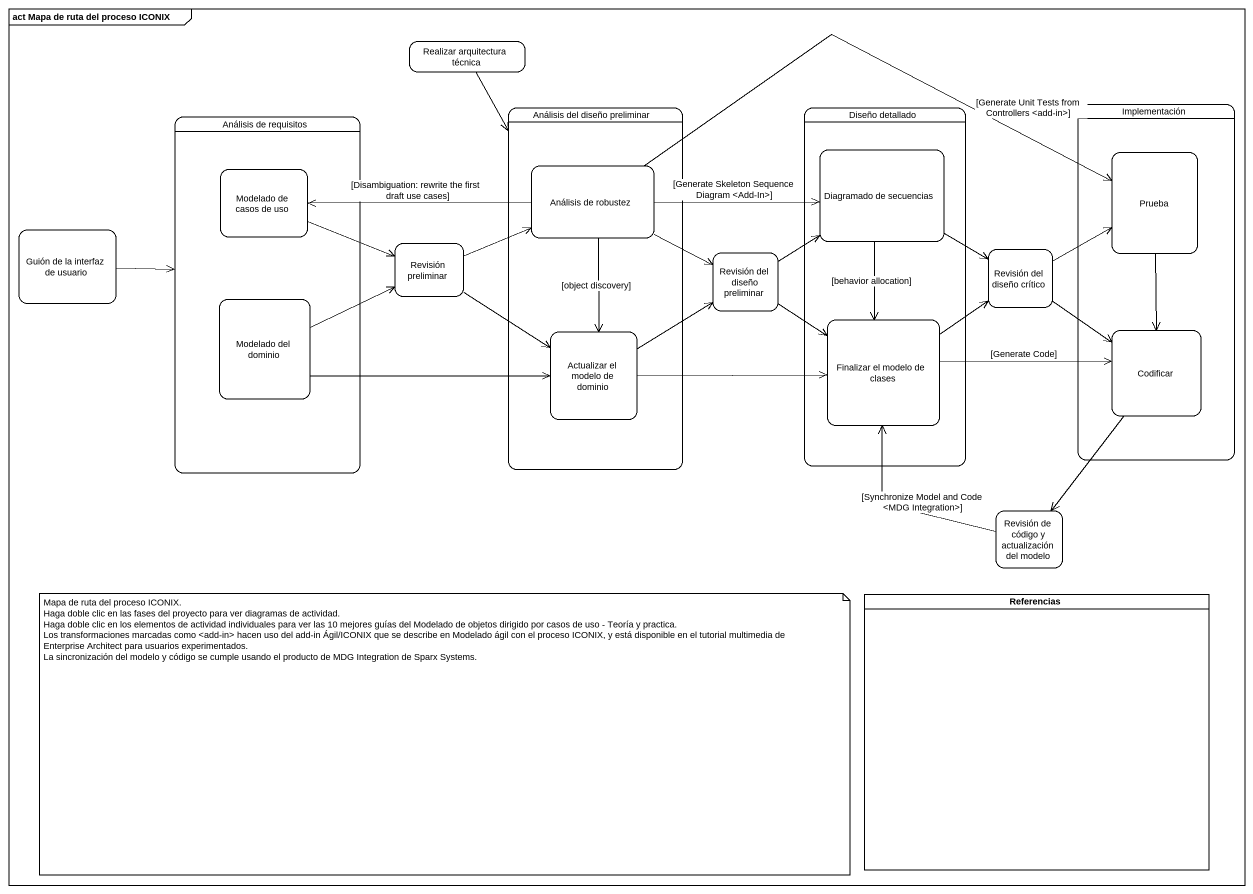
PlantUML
@startuml
mainframe act Mapa de ruta del proceso ICONIX
hide empty description
state "Realizar arquitectura técnica" as Realizar_arquitectura
state "Análisis del diseño preliminar" as Análisis_del_diseño {
  state "Análisis de robustez" as Análisis_de_robustez
  state "Actualizar el modelo de dominio" as Actualizar_el_modelo_de
}
state "Diseño detallado" as Diseño_detallado {
  state "Diagramado de secuencias" as Diagramado_de_secuencias
  state "Finalizar el modelo de clases" as Finalizar_el_modelo_de
}
state Implementación {
  state Prueba
  state Codificar
}
state "Análisis de requisitos" as Análisis_de_requisitos {
  state "Modelado de casos de uso" as Modelado_de_casos_de_uso
  state "Modelado del dominio" as Modelado_del_dominio
}
state "Guión de la interfaz de usuario" as Guión_de_la_interfaz_de
state "Revisión preliminar" as Revisión_preliminar
state "Revisión del diseño preliminar" as Revisión_del_diseño
state "Revisión del diseño crítico" as Revisión_del_diseño_crítico
state "Revisión de código y actualización del modelo" as Revisión_de_código_y
state Referencias <<partition>>
Realizar_arquitectura --> Análisis_del_diseño
Diagramado_de_secuencias -right-> Revisión_del_diseño_crítico
Diagramado_de_secuencias --> Finalizar_el_modelo_de : [behavior allocation]
Prueba --> Codificar
Modelado_de_casos_de_uso -right-> Revisión_preliminar
Análisis_de_robustez -right-> Diagramado_de_secuencias : [Generate Skeleton Sequence Diagram <Add-In>]
Análisis_de_robustez -right-> Prueba : [Generate Unit Tests from Controllers <add-in>]
Análisis_de_robustez -left-> Modelado_de_casos_de_uso : [Disambiguation: rewrite the first draft use cases]
Análisis_de_robustez -right-> Revisión_del_diseño
Análisis_de_robustez --> Actualizar_el_modelo_de : [object discovery]
Guión_de_la_interfaz_de -right-> Análisis_de_requisitos
Revisión_preliminar -right-> Análisis_de_robustez
Revisión_preliminar --> Actualizar_el_modelo_de
Revisión_del_diseño -up-> Diagramado_de_secuencias
Revisión_del_diseño --> Finalizar_el_modelo_de
Revisión_del_diseño_crítico -right-> Prueba
Revisión_del_diseño_crítico --> Codificar
Modelado_del_dominio -right-> Revisión_preliminar
Modelado_del_dominio -right-> Actualizar_el_modelo_de
Actualizar_el_modelo_de -up-> Revisión_del_diseño
Actualizar_el_modelo_de -right-> Finalizar_el_modelo_de
Finalizar_el_modelo_de -up-> Revisión_del_diseño_crítico
Finalizar_el_modelo_de -right-> Codificar : [Generate Code]
Codificar --> Revisión_de_código_y
Revisión_de_código_y -up-> Finalizar_el_modelo_de : [Synchronize Model and Code <MDG Integration>]
note as N1
  Mapa de ruta del proceso ICONIX.
  Haga doble clic en las fases del proyecto para ver diagramas de actividad.
  Haga doble clic en los elementos de actividad individuales para ver las 10 mejores guías del Modelado de objetos dirigido por casos de uso - Teoría y practica.
  Los transformaciones marcadas como <add-in> hacen uso del add-in Ágil/ICONIX que se describe en Modelado ágil con el proceso ICONIX, y está disponible en el tutorial multimedia de Enterprise Architect para usuarios experimentados.
  La sincronización del modelo y código se cumple usando el producto de MDG Integration de Sparx Systems.
end note
@enduml
